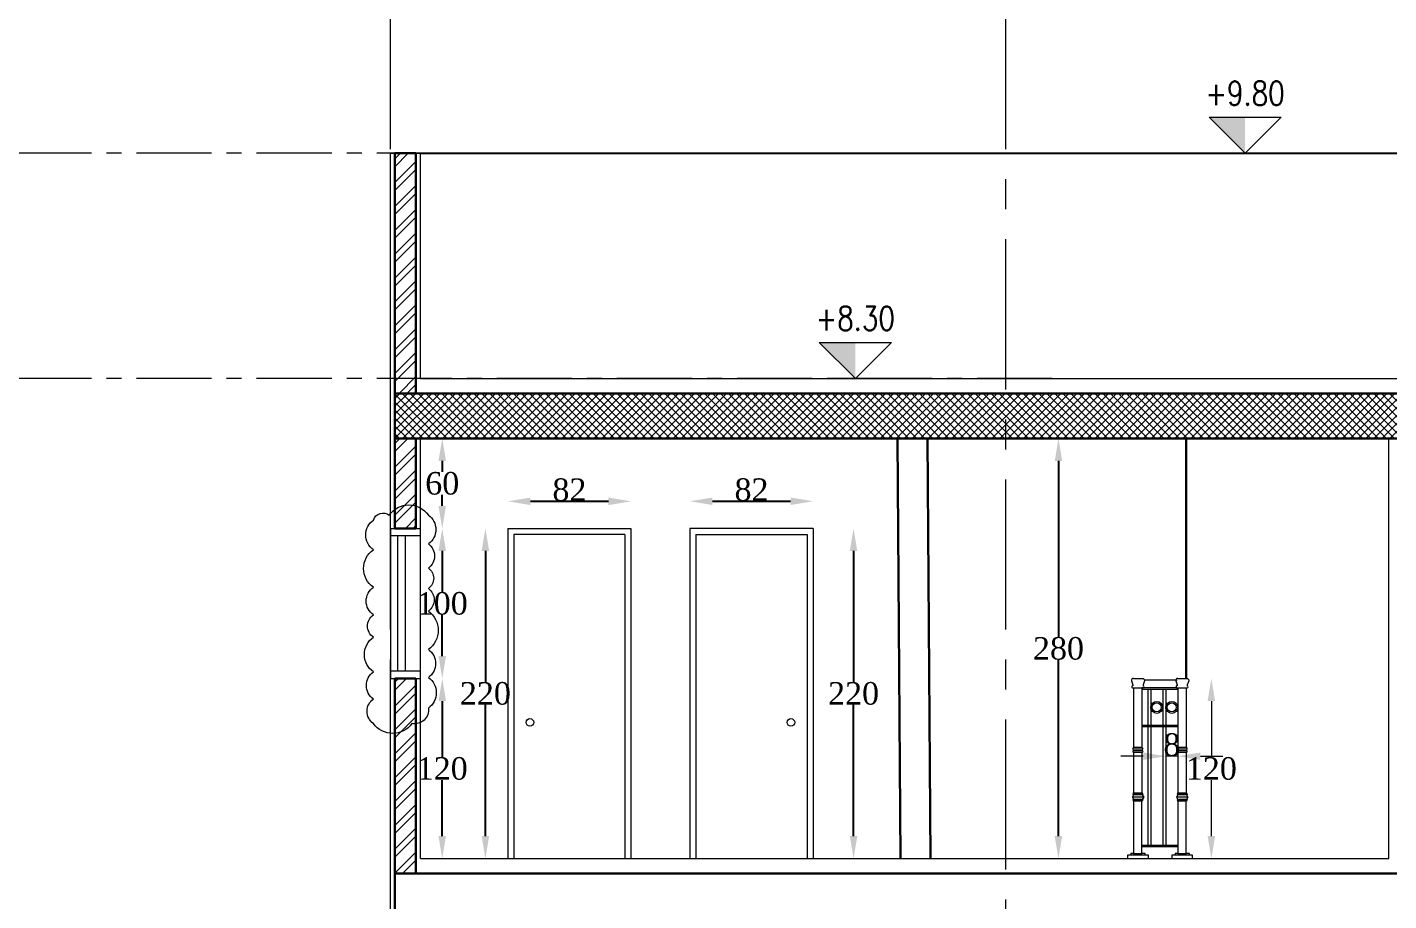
# Model space of a CAD drawing. Header units: millimetres. Extents: x -9083 to 924194, y -232449 to 321637.
# Drawn here: x -233 to 8836, y -2443 to 3378 of the extents above; entities that cross this region are included whole.
import ezdxf
from ezdxf.enums import TextEntityAlignment as Align

# ---------------------------------------------------------------- set-up
doc = ezdxf.new("R2010")
doc.units = ezdxf.units.MM
doc.header["$LTSCALE"] = 400
doc.header["$MEASUREMENT"] = 0
doc.header["$PDMODE"] = 3
doc.linetypes.add('CENTER', pattern=[2, 1.25, -0.25, 0.25, -0.25])
doc.linetypes.add('CENTERX2', pattern=[4, 2.5, -0.5, 0.5, -0.5])
doc.layers.get('0').update_dxf_attribs({"lineweight": 0, "true_color": 0xff1414})
doc.layers.get('Defpoints').update_dxf_attribs({"color": 8, "lineweight": 5})
doc.layers.add('AXIES', color=7, linetype='CENTER', lineweight=0, true_color=0x949596)
for name, color, linetype, lineweight in [('AXIS DIMENSION', 8, 'Continuous', 5), ('DOOR', 1, 'Continuous', 5), ('ELEVATION 01', 4, 'Continuous', 25), ('FINISH', 3, 'Continuous', 9), ('HANDRAIL', 31, 'Continuous', 5), ('HATCH', 15, 'Continuous', 0), ('LEVEL SYMBOL', 8, 'Continuous', 5), ('REVC', 210, 'Continuous', 0), ('ROOMS DIMENSION', 3, 'Continuous', 5), ('WALL PROPOSED', 255, 'Continuous', 30), ('WINDOWS', 5, 'Continuous', 5)]:
    doc.layers.add(name, color=color, linetype=linetype, lineweight=lineweight)
doc.styles.add('ROMAN', font='times.ttf')
doc.styles.add('ROMANS-TITLE', font='ROMANS.shx', dxfattribs={"width": 0.8})
doc.styles.add('ROMANT', font='romant.shx')
doc.dimstyles.new('AXIS DIMENSION', dxfattribs={"dimscale": 1.2, "dimtxt": 220, "dimasz": 150, "dimexe": 75, "dimexo": 200, "dimgap": 50, "dimtad": 0, "dimdec": 0, "dimlfac": 0.1, "dimzin": 0, "dimdsep": 46, "dimtxsty": 'ROMANT', "dimblk": 'OBLIQUE', "dimcen": 200, "dimdle": 75, "dimclrd": 17, "dimclre": 94, "dimclrt": 3, "dimadec": 0, "dimazin": 0, "dimtfac": 0.5, "dimtdec": 0, "dimtix": 1, "dimtofl": 0, "dimtmove": 2, "dimatfit": 2, "dimfxl": 100, "dimtvp": 0.5, "dimtolj": 1, "dimtzin": 0, "dimlwd": -1, "dimlwe": -1, "dimarcsym": 0})
doc.dimstyles.new('ELEV DIM', dxfattribs={"dimtxt": 150, "dimasz": 150, "dimexe": 0.06, "dimexo": 0.06, "dimgap": 0.03, "dimtad": 1, "dimtih": 1, "dimtoh": 1, "dimdec": 0, "dimlfac": 0.1, "dimzin": 13, "dimdsep": 46, "dimtxsty": 'ROMAN', "dimcen": 0.09, "dimdle": 0.06, "dimse1": 1, "dimse2": 1, "dimclrd": 256, "dimclre": 256, "dimclrt": 3, "dimadec": 0, "dimazin": 0, "dimtfac": 1, "dimtdec": 0, "dimtix": 1, "dimtmove": 2, "dimatfit": 3, "dimfxl": 0.06, "dimtolj": 1, "dimtzin": 0, "dimarcsym": 0})

# ---------------------------------------------------------------- blocks, each defined once
blk = doc.blocks.new('A-LVL_EL-SEC')
at = {"layer": 'LEVEL SYMBOL', "color": 5, "ltscale": 800}
blk.add_line((-150, 0), (150, 0), dxfattribs=at)
at = {"layer": 'LEVEL SYMBOL'}
blk.add_lwpolyline([(-300, 300), (0, 0), (300, 300), (-300, 300)], dxfattribs=at)
blk.add_solid([(0, 300), (300, 300), (0, 0)], dxfattribs=at)
at = {"layer": 'LEVEL SYMBOL', "color": 1, "ltscale": 800, "style": 'ROMANS-TITLE', "width": 0.8}
blk.add_attdef('FLOOR-LEVEL', text='', height=200, dxfattribs=at).set_placement((0, 580), align=Align.MIDDLE)
blk = doc.blocks.new('FXCGXGG')
at = {"layer": 'AXIES', "linetype": 'CENTERX2', "ltscale": 0.5}
for p, q in [((96341.3, 113548.9), (83386.6, 113548.9)), ((96341.3, 112048.9), (83386.6, 112048.9))]:
    blk.add_line(p, q, dxfattribs=at)
blk = doc.blocks.new('*D901')
at = {"layer": 'Defpoints', "color": 0, "transparency": 16777216}
for p in [(5001.5, 219.5), (4181.5, 38.2), (5001.5, 38.2)]:
    blk.add_point(p, dxfattribs=at)
at = {"layer": 'ROOMS DIMENSION', "lineweight": -2, "transparency": 16777216}
blk.add_line((4331.5, 219.5), (4851.5, 219.5), dxfattribs=at)
at = {"layer": 'ROOMS DIMENSION', "transparency": 16777216}
for points in [[(4331.5, 244.5), (4331.5, 194.5), (4181.5, 219.5)], [(4851.5, 244.5), (4851.5, 194.5), (5001.5, 219.5)]]:
    blk.add_solid(points, dxfattribs=at)
at = {"layer": 'ROOMS DIMENSION', "color": 3, "transparency": 16777216, "insert": (4591.5, 295.8), "char_height": 150, "attachment_point": 5, "style": 'ROMAN'}
blk.add_mtext('\\A1;82', dxfattribs=at)
blk = doc.blocks.new('*D902')
at = {"layer": 'Defpoints', "color": 0, "transparency": 16777216}
for p in [(5001.5, 38.2), (5001.5, -2161.8), (5271.1, -2161.8)]:
    blk.add_point(p, dxfattribs=at)
at = {"layer": 'ROOMS DIMENSION', "lineweight": -2, "transparency": 16777216}
for p, q in [((5271.1, -111.8), (5271.1, -985.5)), ((5271.1, -2011.8), (5271.1, -1138.2))]:
    blk.add_line(p, q, dxfattribs=at)
at = {"layer": 'ROOMS DIMENSION', "transparency": 16777216}
for points in [[(5246.1, -111.8), (5296.1, -111.8), (5271.1, 38.2)], [(5246.1, -2011.8), (5296.1, -2011.8), (5271.1, -2161.8)]]:
    blk.add_solid(points, dxfattribs=at)
at = {"layer": 'ROOMS DIMENSION', "color": 3, "transparency": 16777216, "insert": (5271.1, -1061.8), "char_height": 150, "attachment_point": 5, "style": 'ROMAN'}
blk.add_mtext('\\A1;220', dxfattribs=at)
blk = doc.blocks.new('*D903')
at = {"layer": 'Defpoints', "color": 0, "transparency": 16777216}
for p in [(3788.6, 219), (2968.6, 37.9), (3788.6, 37.9)]:
    blk.add_point(p, dxfattribs=at)
at = {"layer": 'ROOMS DIMENSION', "lineweight": -2, "transparency": 16777216}
blk.add_line((3118.6, 219), (3638.6, 219), dxfattribs=at)
at = {"layer": 'ROOMS DIMENSION', "transparency": 16777216}
for points in [[(3118.6, 244), (3118.6, 194), (2968.6, 219)], [(3638.6, 244), (3638.6, 194), (3788.6, 219)]]:
    blk.add_solid(points, dxfattribs=at)
at = {"layer": 'ROOMS DIMENSION', "color": 3, "transparency": 16777216, "insert": (3378.6, 295.4), "char_height": 150, "attachment_point": 5, "style": 'ROMAN'}
blk.add_mtext('\\A1;82', dxfattribs=at)
blk = doc.blocks.new('*D904')
at = {"layer": 'Defpoints', "color": 0, "transparency": 16777216}
for p in [(2479.2, 38.2), (2479.2, -2161.8), (2818.8, -2161.8)]:
    blk.add_point(p, dxfattribs=at)
at = {"layer": 'ROOMS DIMENSION', "lineweight": -2, "transparency": 16777216}
for p, q in [((2818.8, -111.8), (2818.8, -985.5)), ((2818.8, -2011.8), (2818.8, -1138.2))]:
    blk.add_line(p, q, dxfattribs=at)
at = {"layer": 'ROOMS DIMENSION', "transparency": 16777216}
for points in [[(2793.8, -111.8), (2843.8, -111.8), (2818.8, 38.2)], [(2793.8, -2011.8), (2843.8, -2011.8), (2818.8, -2161.8)]]:
    blk.add_solid(points, dxfattribs=at)
at = {"layer": 'ROOMS DIMENSION', "color": 3, "transparency": 16777216, "insert": (2818.8, -1061.8), "char_height": 150, "attachment_point": 5, "style": 'ROMAN'}
blk.add_mtext('\\A1;220', dxfattribs=at)
blk = doc.blocks.new('*D942')
at = {"layer": 'Defpoints', "color": 0, "transparency": 16777216}
for p in [(5764.2, 638), (5764.2, -2161.9, 0), (6636.1, -2161.9)]:
    blk.add_point(p, dxfattribs=at)
at = {"layer": 'ROOMS DIMENSION', "lineweight": -2, "transparency": 16777216}
for p, q in [((6636.1, 488), (6636.1, -685.6)), ((6636.1, -2011.9), (6636.1, -838.3))]:
    blk.add_line(p, q, dxfattribs=at)
at = {"layer": 'ROOMS DIMENSION', "transparency": 16777216}
for points in [[(6611.1, 488), (6661.1, 488), (6636.1, 638)], [(6611.1, -2011.9), (6661.1, -2011.9), (6636.1, -2161.9)]]:
    blk.add_solid(points, dxfattribs=at)
at = {"layer": 'ROOMS DIMENSION', "color": 3, "transparency": 16777216, "insert": (6636.1, -761.9), "char_height": 150, "attachment_point": 5, "style": 'ROMAN'}
blk.add_mtext('\\A1;280', dxfattribs=at)
blk = doc.blocks.new('_Oblique')
at = {"color": 0, "linetype": 'ByBlock', "lineweight": -2}
blk.add_line((-0.5, -0.5), (0.5, 0.5), dxfattribs=at)
blk = doc.blocks.new('*D243')
at = {"layer": 'AXIS DIMENSION', "color": 94, "ltscale": 20, "transparency": 16777216}
for p, q in [((6081680.8, 708612.3), (6081680.8, 711078.7)), ((6085684.3, 708928.2), (6085684.3, 711078.7))]:
    blk.add_line(p, q, dxfattribs=at)
at = {"layer": 'AXIS DIMENSION', "color": 17, "ltscale": 20, "transparency": 16777216}
for p, q in [((6081590.8, 710988.7), (6083276.8, 710988.7)), ((6085774.3, 710988.7), (6084088.3, 710988.7))]:
    blk.add_line(p, q, dxfattribs=at)
at = {"layer": 'Defpoints', "color": 0, "ltscale": 20, "transparency": 16777216}
for p in [(6085684.3, 710988.7), (6085684.3, 708688.2), (6081680.8, 708372.3)]:
    blk.add_point(p, dxfattribs=at)
at = {"layer": 'AXIS DIMENSION', "color": 17, "ltscale": 20, "transparency": 16777216, "xscale": 179.9999999999999, "yscale": 179.9999999999999, "zscale": 179.9999999999999, "rotation": 180}
blk.add_blockref('_Oblique', (6081680.8, 710988.7), dxfattribs=at)
at = {"layer": 'AXIS DIMENSION', "color": 17, "ltscale": 20, "transparency": 16777216, "xscale": 179.9999999999999, "yscale": 179.9999999999999, "zscale": 179.9999999999999}
blk.add_blockref('_Oblique', (6085684.3, 710988.7), dxfattribs=at)
at = {"layer": 'AXIS DIMENSION', "color": 3, "ltscale": 20, "transparency": 16777216, "insert": (6083682.6, 711120.7), "char_height": 264, "attachment_point": 5, "style": 'ROMANT'}
blk.add_mtext('\\A1;400', dxfattribs=at)
blk = doc.blocks.new('SWDFVDV')
at = {"layer": 'HANDRAIL'}
for p, q in [((6289759.6, 831814.2, -0.3), (6289700.7, 831814.2, -0.3)), ((6289759.9, 831752.2, -0.3), (6289759.9, 831353.6, -0.3))]:
    blk.add_line(p, q, dxfattribs=at)
at = {"layer": 'HANDRAIL', "elevation": -0.3}
for points in [[(6289700.7, 831814.2, 0.523048), (6289686.5, 831799.8), (6289696.4, 831772), (6289696.4, 831766.1)], [(6289763.8, 831766.1, -1.073924), (6289763.8, 831752.2), (6289696.4, 831752.2, -0.931074), (6289696.4, 831766.1, -0.931074)], [(6289759.6, 831814.2, -0.523048), (6289773.8, 831799.8), (6289763.8, 831772), (6289763.8, 831766.1)], [(6289702.4, 831331.7, -0.712901), (6289702.4, 831343.6), (6289759.9, 831343.6, -0.711415), (6289759.9, 831331.7)]]:
    blk.add_lwpolyline(points, format="xyb", dxfattribs=at)
for points in [[(6289704.3, 831752.2), (6289704.3, 831353.6)], [(6289702.4, 831353.6), (6289759.9, 831353.6)], [(6289702.4, 831331.7), (6289759.9, 831331.7)], [(6289702.4, 831321.8), (6289759.9, 831321.8)], [(6289704.3, 831321.8), (6289704.3, 831052.1)], [(6289759.9, 831321.8), (6289759.9, 831052.1)], [(6289702.4, 831040.2), (6289692.4, 831024.3), (6289702.4, 831008.5)], [(6289692.4, 831024.3), (6289767.8, 831024.3)], [(6289700.4, 831046.1), (6289759.9, 831046.1), (6289759.9, 831052.1), (6289702.4, 831052.1), (6289702.4, 831046.1)], [(6289700.4, 831040.2), (6289759.9, 831040.2), (6289767.8, 831024.3), (6289759.9, 831008.5)], [(6289702.4, 831002.5), (6289702.4, 830996.6), (6289759.9, 830996.6), (6289759.9, 831002.5), (6289700.4, 831002.5)], [(6289759.9, 830996.6), (6289759.9, 830647.5), (6289704.3, 830647.5), (6289704.3, 830996.6)], [(6289682.5, 830637.6), (6289799.5, 830637.6), (6289799.5, 830614.2), (6289793.6, 830614.2), (6289730.1, 830614.2), (6289666.7, 830614.2), (6289660.7, 830614.2), (6289660.7, 830637.6), (6289682.5, 830637.6), (6289682.5, 830647.5), (6289704.3, 830647.5)], [(6289682.5, 830637.6), (6289682.5, 830637.6)], [(6289755.9, 830647.5), (6289777.7, 830647.5), (6289777.7, 830637.6)], [(6289777.7, 830637.6), (6289777.7, 830637.6)]]:
    blk.add_lwpolyline(points, dxfattribs=at)
blk.add_lwpolyline([(6289759.9, 831008.5), (6289700.4, 831008.5)], close=True, dxfattribs=at)
at = {"layer": 'HANDRAIL'}
for centre, radius, start, end in [((6289703.5, 831348.6, -0.3), 5.08, 102.79469, 257.20531), ((6289703.5, 831326.8, -0.3), 5.08, 102.79469, 257.20531), ((6289758.8, 831348.6, -0.3), 5.08, 282.79498, 77.20502), ((6289758.8, 831326.8, -0.3), 5.08, 282.54232, 77.45768), ((6289700.4, 831043.2, -0.3), 2.98, 90.00891, 269.99109), ((6289759.9, 831043.2, -0.3), 2.98, 270.00866, 89.99134), ((6289700.4, 831005.5, -0.3), 2.98, 90.00891, 269.99109), ((6289759.9, 831005.5, -0.3), 2.98, 270.00866, 89.99134)]:
    blk.add_arc(centre, radius, start, end, dxfattribs=at)
blk = doc.blocks.new('*D662')
at = {"layer": 'Defpoints', "color": 0, "transparency": 16777216}
for p in [(-152368.3, 157898.2, -2574.6), (-152449.6, 157894.5, 2092.3), (-152449.6, 157702.4)]:
    blk.add_point(p, dxfattribs=at)
at = {"layer": 'ROOMS DIMENSION', "lineweight": -2, "transparency": 16777216}
for p, q in [((-152599.6, 157702.4), (-152749.6, 157702.4)), ((-152368.3, 157702.4), (-152449.6, 157702.4)), ((-152218.3, 157702.4), (-152068.3, 157702.4))]:
    blk.add_line(p, q, dxfattribs=at)
at = {"layer": 'ROOMS DIMENSION', "transparency": 16777216}
for points in [[(-152599.6, 157727.4), (-152599.6, 157677.4), (-152449.6, 157702.4)], [(-152218.3, 157727.4), (-152218.3, 157677.4), (-152368.3, 157702.4)]]:
    blk.add_solid(points, dxfattribs=at)
at = {"layer": 'ROOMS DIMENSION', "color": 3, "transparency": 16777216, "insert": (-152408.9, 157778.7), "char_height": 150, "attachment_point": 5, "style": 'ROMAN'}
blk.add_mtext('\\A1;8', dxfattribs=at)
blk = doc.blocks.new('*D663')
at = {"layer": 'Defpoints', "color": 0, "transparency": 16777216}
for p in [(-152339.9, 158220.2), (-152339.9, 157019.8, 0), (-152145.8, 157019.8)]:
    blk.add_point(p, dxfattribs=at)
at = {"layer": 'ROOMS DIMENSION', "lineweight": -2, "transparency": 16777216}
for p, q in [((-152145.8, 158070.2), (-152145.8, 157696.3)), ((-152145.8, 157169.8), (-152145.8, 157543.7))]:
    blk.add_line(p, q, dxfattribs=at)
at = {"layer": 'ROOMS DIMENSION', "transparency": 16777216}
for points in [[(-152170.8, 158070.2), (-152120.8, 158070.2), (-152145.8, 158220.2)], [(-152170.8, 157169.8), (-152120.8, 157169.8), (-152145.8, 157019.8)]]:
    blk.add_solid(points, dxfattribs=at)
at = {"layer": 'ROOMS DIMENSION', "color": 3, "transparency": 16777216, "insert": (-152145.8, 157620), "char_height": 150, "attachment_point": 5, "style": 'ROMAN'}
blk.add_mtext('\\A1;120', dxfattribs=at)
blk = doc.blocks.new('*D973')
at = {"layer": 'Defpoints', "color": 0, "transparency": 16777216}
for p in [(2386.3, -961.8), (2531.4, -961.9), (2386.3, -2161.8)]:
    blk.add_point(p, dxfattribs=at)
at = {"layer": 'ROOMS DIMENSION', "lineweight": -2, "transparency": 16777216}
for p, q in [((2531.4, -1111.9), (2531.3, -1485.5)), ((2531.3, -2011.9), (2531.3, -1638.2))]:
    blk.add_line(p, q, dxfattribs=at)
at = {"layer": 'ROOMS DIMENSION', "transparency": 16777216}
for points in [[(2506.4, -1111.8), (2556.4, -1111.9), (2531.4, -961.9)], [(2506.3, -2011.8), (2556.3, -2011.9), (2531.3, -2161.9)]]:
    blk.add_solid(points, dxfattribs=at)
at = {"layer": 'ROOMS DIMENSION', "color": 3, "transparency": 16777216, "insert": (2531.3, -1561.9), "char_height": 150, "attachment_point": 5, "style": 'ROMAN'}
blk.add_mtext('\\A1;120', dxfattribs=at)
blk = doc.blocks.new('*D974')
at = {"layer": 'Defpoints', "color": 0, "transparency": 16777216}
for p in [(2386.3, 38.2), (2531.4, 38.2), (2386.3, -961.8)]:
    blk.add_point(p, dxfattribs=at)
at = {"layer": 'ROOMS DIMENSION', "lineweight": -2, "transparency": 16777216}
for p, q in [((2531.4, -111.8), (2531.4, -385.5)), ((2531.4, -811.9), (2531.4, -538.2))]:
    blk.add_line(p, q, dxfattribs=at)
at = {"layer": 'ROOMS DIMENSION', "transparency": 16777216}
for points in [[(2506.4, -111.8), (2556.4, -111.9), (2531.4, 38.2)], [(2506.4, -811.8), (2556.4, -811.9), (2531.4, -961.9)]]:
    blk.add_solid(points, dxfattribs=at)
at = {"layer": 'ROOMS DIMENSION', "color": 3, "transparency": 16777216, "insert": (2531.4, -461.9), "char_height": 150, "attachment_point": 5, "style": 'ROMAN'}
blk.add_mtext('\\A1;100', dxfattribs=at)
blk = doc.blocks.new('*D975')
at = {"layer": 'Defpoints', "color": 0, "transparency": 16777216}
for p in [(2386.3, 638.2), (2531.4, 638.1), (2386.3, 38.2)]:
    blk.add_point(p, dxfattribs=at)
at = {"layer": 'ROOMS DIMENSION', "lineweight": -2, "transparency": 16777216}
for p, q in [((2531.4, 488.1), (2531.4, 414.5)), ((2531.4, 188.2), (2531.4, 261.8))]:
    blk.add_line(p, q, dxfattribs=at)
at = {"layer": 'ROOMS DIMENSION', "transparency": 16777216}
for points in [[(2506.4, 488.2), (2556.4, 488.1), (2531.4, 638.1)], [(2506.4, 188.2), (2556.4, 188.1), (2531.4, 38.2)]]:
    blk.add_solid(points, dxfattribs=at)
at = {"layer": 'ROOMS DIMENSION', "color": 3, "transparency": 16777216, "insert": (2531.4, 338.1), "char_height": 150, "attachment_point": 5, "style": 'ROMAN'}
blk.add_mtext('\\A1;60', dxfattribs=at)
blk = doc.blocks.new('rffghffr')
at = {"layer": 'AXIES', "linetype": 'CENTERX2'}
for p, q in [((6077582.5, 695783), (6077582.5, 714330.6)), ((6081680.8, 695783), (6081680.8, 714330.6))]:
    blk.add_line(p, q, dxfattribs=at)
at = {"layer": 'AXIS DIMENSION', "ltscale": 20}
dim = blk.add_linear_dim(base=(6085684.3, 710988.7), p1=(6081680.8, 708372.3), p2=(6085684.3, 708688.2), dimstyle='AXIS DIMENSION', dxfattribs=at)
dim.commit()
dim.dimension.update_dxf_attribs({"geometry": '*D243', "text_midpoint": (6083682.6, 711120.7)})
blk = doc.blocks.new('FGDFGD')
at = {"layer": 'HANDRAIL'}
for p, q in [((-152373.6, 158208.2), (-152590.5, 158208.2, -613.4)), ((-152377.1, 158158.2, -1674.5), (-152608.6, 158158.2)), ((-152369.4, 158148.2, -849.7), (-152608.6, 158148.2, -684.9)), ((-152569.5, 158146.1, -797.6), (-152569.5, 157908.2, -1274.6)), ((-152549.5, 158146.1, -797.6), (-152549.5, 157908.2, -1274.6)), ((-152469.6, 158146.1, 240.6), (-152469.6, 157908.2, -236.5)), ((-152449.6, 158146.1, 240.6), (-152449.6, 157908.2, -236.5)), ((-152369.6, 157908.2, 801.7), (-152608.6, 157908.2, 634.5)), ((-152369.6, 157898.2, 801.7), (-152608.6, 157898.2, 631.3)), ((-152569.5, 157898.2, -1265.8), (-152569.5, 157108.2, -2849.6)), ((-152549.5, 157898.2, -1265.8), (-152549.5, 157108.2, -2849.6)), ((-152469.6, 157898.2, -227.6), (-152469.6, 157108.2, -1811.5)), ((-152449.6, 157898.2, -227.6), (-152449.6, 157108.2, -1811.5)), ((-152369.6, 157108.2, -1674.5), (-152608.6, 157108.2, -1771.6)), ((-152369.6, 157098.2, -1674.5), (-152608.6, 157098.2, -1844.9))]:
    blk.add_line(p, q, dxfattribs=at)
for centre, radius in [((-152509.6, 158028.2, -1038.1), 40), ((-152509.6, 158028.2, -1038.1), 30), ((-152409.6, 158028.2), 40), ((-152409.6, 158028.2), 30)]:
    blk.add_circle(centre, radius, dxfattribs=at)
at = {"layer": 'HANDRAIL', "xscale": -1}
for p in [(6137095.8, -673594, 0.3), (6137390.3, -673594, 0.3)]:
    blk.add_blockref('SWDFVDV', p, dxfattribs=at)
at = {"layer": 'ROOMS DIMENSION'}
for base, p1, p2, angle, override, picture, middle in [((-152145.8, 157019.8), (-152339.9, 158220.2), (-152339.9, 157019.8, 0), 90, {"dimtad": 0}, '*D663', (-152145.8, 157620)), ((-152449.6, 157702.4, -2327.3), (-152368.3, 157898.2, -4901.9), (-152449.6, 157894.5, -235), 180, {"dimfxl": 100}, '*D662', (-152408.9, 157778.7, -2327.3))]:
    dim = blk.add_linear_dim(base=base, p1=p1, p2=p2, angle=angle, dimstyle='ELEV DIM', override=override, dxfattribs=at)
    dim.commit()
    dim.dimension.update_dxf_attribs({"geometry": picture, "text_midpoint": middle})

msp = doc.modelspace()

# ---------------------------------------------------------------- hatches: boundary and pattern name
at = {"layer": 'HATCH'}
h = msp.add_hatch(dxfattribs=at)
h.set_pattern_fill('ANSI32', color=256, scale=300)
h.set_pattern_definition([(45, (265014.98, -79785.09), (-79.549513, 79.549513), []), (45, (265068.01, -79785.09), (-79.549513, 79.549513), [])])
h.paths.add_polyline_path([(2356.35192, 2538.21562), (2216.35147, 2538.21562), (2216.33271, 938.15488), (2356.33279, 938.15488)])
h = msp.add_hatch(dxfattribs=at)
h.set_pattern_fill('ANSI37', color=256, scale=300)
h.set_pattern_definition([(45, (267766.47, -79585.092), (-26.5165043, 26.5165043), []), (135, (267766.47, -79585.092), (-26.5165043, -26.5165043), [])])
h.paths.add_polyline_path([(10942.29413, 938.89125), (2216.33413, 938.1846), (2216.331, 638.1846), (10887.30008, 638.15488), (10887.30008, 741.87012), (10942.24692, 742.60649)])
h = msp.add_hatch(dxfattribs=at)
h.set_pattern_fill('ANSI32', color=256, scale=300)
h.set_pattern_definition([(45, (279.44, -26469.7), (-79.54951, 79.54951), []), (45, (332.48, -26469.7), (-79.54951, 79.54951), [])])
h.paths.add_polyline_path([(2356.30003, -2561.84241), (2216.30003, -2561.84241), (2216.29941, -6911.84388), (2356.29941, -6911.8449)])
h.paths.add_polyline_path([(50256.29918, -2561.84241), (50116.29928, -2561.84241), (50116.30189, -6912.19359), (50256.30116, -6912.19461)])
h.paths.add_polyline_path([(2216.30103, 38.15578), (2356.30103, 38.1552), (2356.30126, 638.15438), (2216.30126, 638.15539)])
h.paths.add_polyline_path([(2356.30065, -961.8448), (2216.30065, -961.84422), (2216.30015, -2262.19155), (2356.30015, -2262.19155)])

# ---------------------------------------------------------------- linework, layer by layer
at = {"layer": 'DOOR', "color": 1}
for p, q in [((2968.61393, 38.14459, 0.00192), (3788.61393, 38.1493, 0.00192)), ((2968.61393, 38.14459, 0), (2968.61393, -2161.85541, 0)), ((3788.61393, 38.1493, 0), (3788.61393, -2161.8507, 0)), ((5001.46132, 38.1443, 0.00192), (4181.46132, 38.14768, 0.00192)), ((4181.46132, 38.14768, 0), (4181.46132, -2161.85232, 0)), ((5001.46132, 38.1443, 0), (5001.46132, -2161.8557, 0)), ((3748.61393, -1.8507, 0), (3008.61393, -1.85541, 0)), ((3008.61393, -1.85541, 0), (3008.61393, -2161.85541, 0)), ((3748.61393, -1.8507, 0), (3748.61393, -2161.8507, 0)), ((4221.46132, -1.85232, 0), (4221.46132, -2161.85232, 0)), ((4221.46132, -1.85232, 0), (4961.46132, -1.8557, 0)), ((4961.46132, -1.8557, 0), (4961.46132, -2161.8557, 0))]:
    msp.add_line(p, q, dxfattribs=at)
for centre in [(3115.83021, -1254.13134, 0), (4854.24504, -1254.13134, 0)]:
    msp.add_circle(centre, 25, dxfattribs=at)
at = {"layer": 'ELEVATION 01'}
msp.add_line((2386.35255, 2538.21562), (10888.57695, 2538.21562), dxfattribs=at)
at = {"layer": 'FINISH'}
for p, q in [((2186.33375, 2538.15262), (2186.33375, 2538.21562)), ((2186.33375, 2538.21562), (2216.33271, 2538.21562)), ((2186.33787, 38.1559, 0), (2186.33375, 2538.15262)), ((2356.35192, 2538.21562), (2386.35255, 2538.21529)), ((2386.33398, 1038.15488, 0), (2386.35255, 2538.21562)), ((2386.33398, 1038.15488, 0), (10942.31532, 1038.15488, 0)), ((2386.32307, 38.15508), (2386.32962, 638.15488)), ((8836.07771, -2161.87151, 0), (8836.07889, 638.15488, 0)), ((2186.33787, 38.1559, 0), (2216.32446, 38.15578, 0)), ((2356.32322, 38.1552, 0), (2386.33787, 38.15508)), ((2186.29794, -961.8441, 0), (2216.31366, -961.84422, 0)), ((2186.299, -6811.84698), (2186.29794, -961.8441, 0)), ((2356.3126, -961.8448, 0), (2386.33375, -961.84492)), ((2386.29905, -2161.84492), (2386.31215, -961.84492)), ((2386.29905, -2161.84492), (8836.07771, -2161.87151, 0))]:
    msp.add_line(p, q, dxfattribs=at)
at = {"layer": 'REVC'}
msp.add_lwpolyline([(2438.76542, 127.12047, -0.52056705), (2438.76542, -64.97523, -0.52056705), (2438.76542, -225.70605, -0.52056705), (2438.76542, -362.33538, -0.52056705), (2438.76542, -513.01137, -0.52056705), (2438.76542, -768.11762, -0.52056705), (2438.76542, -954.83393, -0.52056705), (2438.76542, -1158.33135, -0.52056705), (2328.94016, -1261.273, -0.52056705), (2072.898, -1261.273, -0.52056705), (2072.75909, -1098.25589, -0.52056705), (2072.75909, -917.8386, -0.52056705), (2072.75909, -686.60596, -0.52056705), (2072.75909, -537.54135, -0.52056705), (2072.75909, -353.64902, -0.52056705), (2072.75909, -103.36876, -0.52056705), (2072.75909, 94.22435, -0.52056705), (2178.94192, 127.12047, -0.52056705)], format="xyb", close=True, dxfattribs=at)
at = {"layer": 'WALL PROPOSED'}
for p, q in [((2216.32446, 38.15578), (2216.35147, 2538.21562)), ((2216.33271, 2538.21562), (2356.35192, 2538.21562)), ((2356.33279, 938.15488), (2356.35192, 2538.21562)), ((2216.33271, 938.15488), (10942.30395, 938.15488)), ((2216.29905, 638.15488, 0), (10887.30008, 638.15488, 0)), ((2356.32322, 38.1552), (2356.3296, 638.15488)), ((5564.22192, 638.00415), (5583.53129, -2161.8581)), ((5783.53605, -2161.85892), (5764.22668, 638.00418)), ((7486.29798, -961.86594, 0), (7486.29798, 638.15488, 0)), ((2356.32322, 38.1552), (2216.32446, 38.15578)), ((2216.2926, -2911.84103), (2216.31366, -961.84422)), ((2356.3126, -961.8448), (2216.31366, -961.8448)), ((2356.29878, -2262.19155), (2356.3126, -961.8448)), ((2216.29937, -2262.19155), (50256.29909, -2262.19155)), ((2356.29905, -2262.19155), (2356.29905, -2261.83948))]:
    msp.add_line(p, q, dxfattribs=at)
at = {"layer": 'WINDOWS'}
for p, q in [((2186.33375, 38.15654), (2186.33375, -961.84492)), ((2386.34744, -961.84492), (2386.34744, 38.15654)), ((2386.34744, -11.84346), (2186.33375, -11.84346)), ((2236.34744, -911.84492), (2236.34744, -11.84346)), ((2286.34744, -911.84492), (2286.34744, -11.84346)), ((2386.34744, -911.84492), (2186.33375, -911.84492))]:
    msp.add_line(p, q, dxfattribs=at)

# ---------------------------------------------------------------- block references
at = {"layer": 'AXIES'}
msp.add_blockref('rffghffr', (-6075396.1806, -706017.66993), dxfattribs=at)
at = {"layer": 'LEVEL SYMBOL', "ltscale": 800}
ref = msp.add_blockref('A-LVL_EL-SEC', (7879.36889, 2538.15386), dxfattribs=dict(at, xscale=-0.8, yscale=0.8, zscale=0.8))
ref.add_attrib('FLOOR-LEVEL', '+9.80', dxfattribs={"color": 1, "ltscale": 800, "height": 160, "style": 'ROMANS-TITLE', "width": 0.8}).set_placement((7879.36889, 2938.15386), align=Align.MIDDLE)
ref = msp.add_blockref('A-LVL_EL-SEC', (5283.13692, 1038.15488, 0), dxfattribs=dict(at, xscale=-0.8, yscale=0.8, zscale=0.8))
ref.add_attrib('FLOOR-LEVEL', '+8.30', dxfattribs={"color": 1, "ltscale": 800, "height": 160, "style": 'ROMANS-TITLE', "width": 0.8}).set_placement((5283.13692, 1438.15488, 0), align=Align.MIDDLE)
at = {"layer": 'REVC'}
msp.add_blockref('FGDFGD', (159800.38208, -159182.02947, 0), dxfattribs=at)
at = {"layer": 'WALL PROPOSED'}
msp.add_blockref('FXCGXGG', (-89746.08976, -111010.76615), dxfattribs=at)

# ---------------------------------------------------------------- dimensions: what is measured, and where the dimension line sits
at = {"layer": 'ROOMS DIMENSION'}
for base, p1, p2, angle, picture, middle in [((2531.43549, 638.14903), (2386.34744, 38.15654), (2386.32962, 638.15488), 269.997689211, '*D975', (2531.42339, 338.14986)), ((2531.4113, 38.15069), (2386.34744, -961.84492), (2386.34744, 38.15654), 269.997689211, '*D974', (2531.39113, -461.85004)), ((2818.84099, -2161.8375, 0), (2479.22117, 38.1625, 0), (2479.22117, -2161.8375, 0), 90, '*D904', (2818.84099, -1061.8375, 0)), ((5271.08247, -2161.83779, 0), (5001.46132, 38.16221, 0), (5001.46132, -2161.83779, 0), 90, '*D902', (5271.08247, -1061.83779, 0))]:
    dim = msp.add_linear_dim(base=base, p1=p1, p2=p2, angle=angle, dimstyle='ELEV DIM', dxfattribs=at)
    dim.commit()
    dim.dimension.update_dxf_attribs({"geometry": picture, "text_midpoint": middle})
dim = msp.add_linear_dim(base=(6636.09275, -2161.85885), p1=(5764.22668, 638.00418), p2=(5764.21513, -2161.85885, 0), angle=90, dimstyle='ELEV DIM', override={"dimtad": 0}, dxfattribs=at)
dim.commit()
dim.dimension.update_dxf_attribs({"geometry": '*D942', "text_midpoint": (6636.09275, -761.92733)})
for base, p1, p2, picture, middle in [((3788.61393, 219.03407, 0), (2968.61393, 37.94183, 0), (3788.61393, 37.94655, 0), '*D903', (3378.61393, 295.36183, 0)), ((5001.46132, 219.45587, 0), (4181.46132, 38.16559, 0), (5001.46132, 38.16221, 0), '*D901', (4591.46132, 295.78363, 0))]:
    dim = msp.add_linear_dim(base=base, p1=p1, p2=p2, dimstyle='ELEV DIM', dxfattribs=at)
    dim.commit()
    dim.dimension.update_dxf_attribs({"geometry": picture, "text_midpoint": middle})
dim = msp.add_aligned_dim(p1=(2386.29905, -2161.84492), p2=(2386.34744, -961.84492), distance=-145.02352, dimstyle='ELEV DIM', dxfattribs=at)
dim.commit()
dim.dimension.update_dxf_attribs({"geometry": '*D973', "text_midpoint": (2531.34677, -1561.85077)})

doc.saveas('drawing.dxf')
